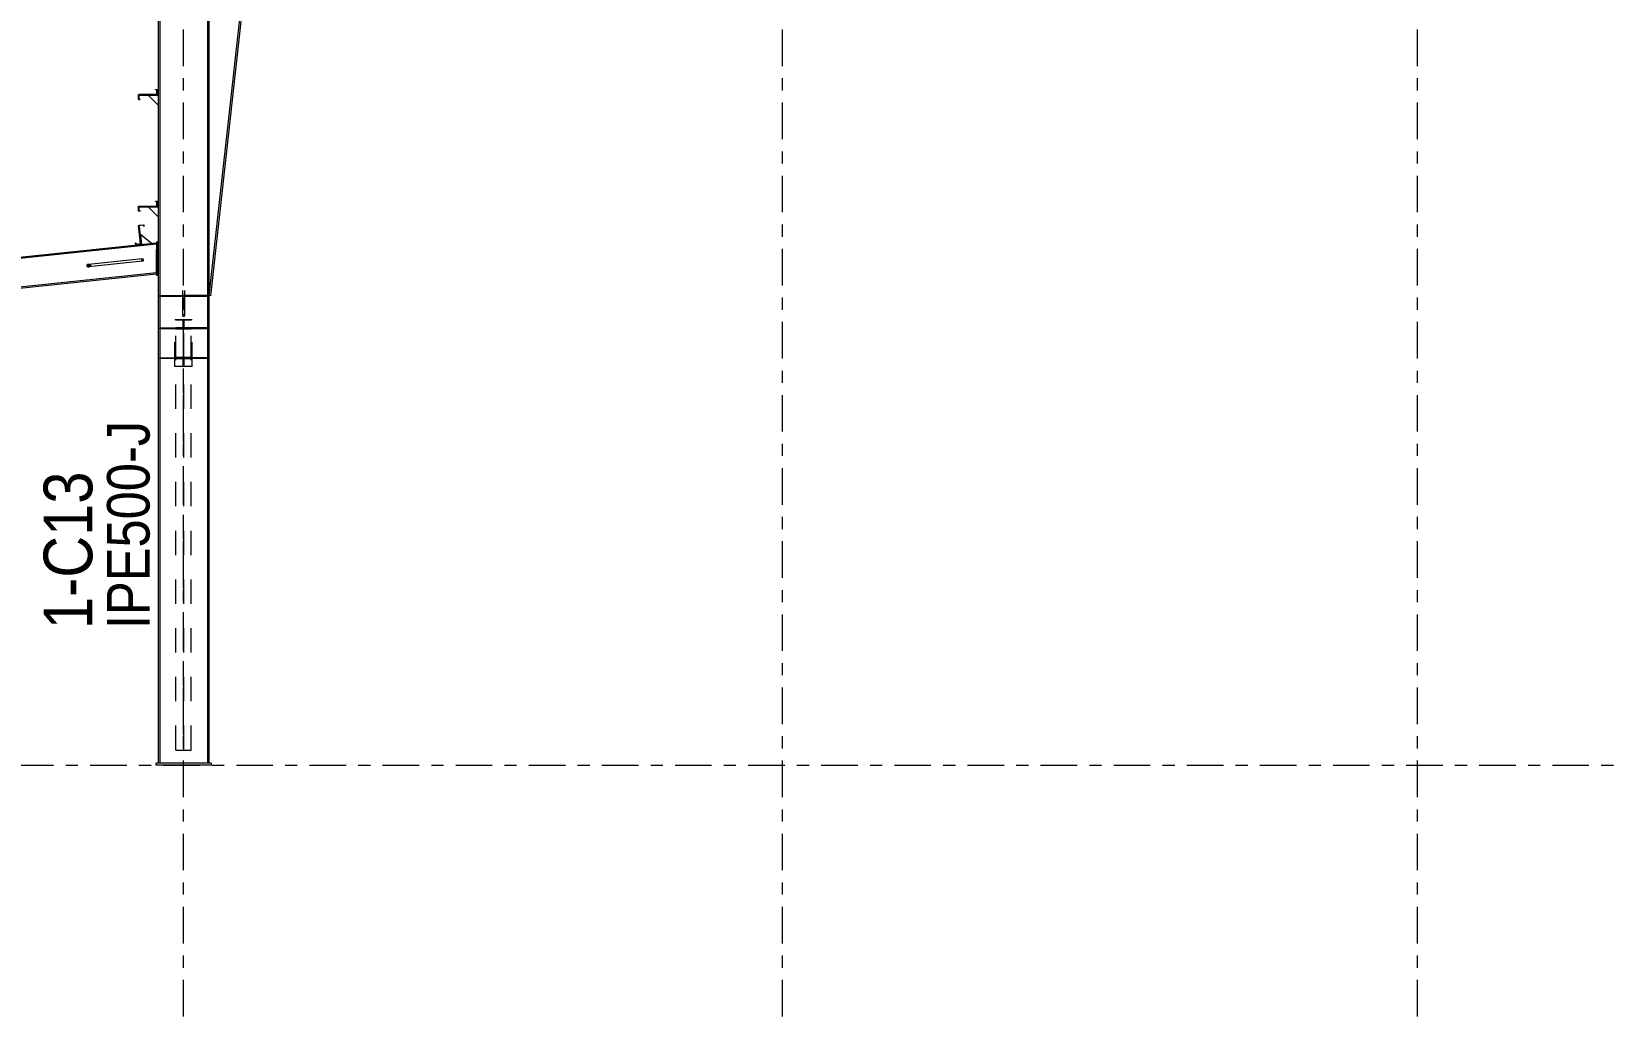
# Model space of a CAD drawing. Header units: millimetres. Extents: x -49 to 773, y -79 to 495.
# Drawn here: x 129.2 to 258.8, y 333.6 to 414.4 of the extents above; entities that cross this region are included whole.
import ezdxf

# ---------------------------------------------------------------- set-up
doc = ezdxf.new("R2010")
doc.units = ezdxf.units.MM
for name, pattern in [('XKITLINE00', [0]), ('XKITLINE02', [4, 2, -2]), ('XKITLINE03', [6, 3, -1, 1, -1])]:
    doc.linetypes.add(name, pattern=pattern)
for name, color, linetype, lineweight in [('Part', 2, 'Continuous', 0), ('PartMark', 7, 'Continuous', 0), ('S-grid', 1, 'Continuous', 0)]:
    doc.layers.add(name, color=color, linetype=linetype, lineweight=lineweight)
doc.styles.add('ARIAL', font='ARIAL.TTF')

# ---------------------------------------------------------------- blocks, each defined once
blk = doc.blocks.new('*A281')
at = {"layer": 'Part'}
blk.add_hatch(color=3, dxfattribs=at).paths.add_polyline_path([(137.98, 398.49), (138.4, 398.54), (138.41, 398.41), (138.4, 398.41), (138.38, 398.52), (138, 398.48), (138.16, 396.99), (137.74, 396.94), (137.73, 397.07), (137.74, 397.07), (137.76, 396.96), (138.14, 397)], flags=17)
blk = doc.blocks.new('*A284')
at = {"layer": 'Part'}
blk.add_hatch(color=3, dxfattribs=at).paths.add_polyline_path([(137.98, 398.49), (138.4, 398.54), (138.41, 398.41), (138.4, 398.41), (138.38, 398.52), (138, 398.48), (138.16, 396.99), (137.74, 396.94), (137.73, 397.07), (137.74, 397.07), (137.76, 396.96), (138.14, 397)], flags=17)
blk = doc.blocks.new('*A296')
at = {"layer": 'Part'}
blk.add_hatch(color=3, dxfattribs=at).paths.add_polyline_path([(133.96, 395.29), (134.03, 395.26), (134.06, 395.21), (134.04, 395.16), (133.98, 395.12), (133.9, 395.09), (133.82, 395.1), (133.75, 395.13), (133.72, 395.18), (133.74, 395.23), (133.8, 395.28), (133.88, 395.3)], flags=17)
blk = doc.blocks.new('*A300')
at = {"layer": 'Part'}
blk.add_hatch(color=3, dxfattribs=at).paths.add_polyline_path([(139.37, 409.63), (139.37, 409.65), (139.5, 409.65), (139.5, 409.23), (138, 409.23), (138, 408.84), (138.11, 408.84), (138.11, 408.83), (137.98, 408.83), (137.98, 409.25), (139.48, 409.25), (139.48, 409.63)], flags=17)
blk = doc.blocks.new('*A303')
at = {"layer": 'Part'}
blk.add_hatch(color=3, dxfattribs=at).paths.add_polyline_path([(139.37, 400.47), (139.37, 400.48), (139.5, 400.48), (139.5, 400.06), (138, 400.06), (138, 399.68), (138.11, 399.68), (138.11, 399.66), (137.98, 399.66), (137.98, 400.08), (139.48, 400.08), (139.48, 400.47)], flags=17)
blk = doc.blocks.new('*A308')
at = {"layer": 'Part'}
blk.add_hatch(color=3, dxfattribs=at).paths.add_polyline_path([(139.37, 409.63), (139.37, 409.65), (139.5, 409.65), (139.5, 409.23), (138, 409.23), (138, 408.84), (138.11, 408.84), (138.11, 408.83), (137.98, 408.83), (137.98, 409.25), (139.48, 409.25), (139.48, 409.63)], flags=17)
blk = doc.blocks.new('*A311')
at = {"layer": 'Part'}
blk.add_hatch(color=3, dxfattribs=at).paths.add_polyline_path([(139.37, 400.47), (139.37, 400.48), (139.5, 400.48), (139.5, 400.06), (138, 400.06), (138, 399.68), (138.11, 399.68), (138.11, 399.66), (137.98, 399.66), (137.98, 400.08), (139.48, 400.08), (139.48, 400.47)], flags=17)
blk = doc.blocks.new('*A1382')
at = {"layer": 'S-grid', "color": 1, "linetype": 'XKITLINE03', "lineweight": 0}
blk.add_line((-10, 354.19), (569.74, 354.19), dxfattribs=at)
blk = doc.blocks.new('*A1429')
at = {"layer": 'Part', "color": 2, "linetype": 'XKITLINE00', "lineweight": 0}
for p, q in [((139.44, 397.04), (59.64, 388.62)), ((139.44, 396.96), (59.64, 388.55)), ((139.44, 394.6), (59.64, 386.18)), ((59.64, 386.11), (139.44, 394.52))]:
    blk.add_line(p, q, dxfattribs=at)
at = {"layer": 'Part', "color": 7, "linetype": 'XKITLINE02', "lineweight": 0}
for p, q in [((139.44, 394.52), (139.44, 397.04)), ((59.64, 388.62), (59.64, 386.11))]:
    blk.add_line(p, q, dxfattribs=at)
blk = doc.blocks.new('*A1430')
at = {"layer": 'S-grid', "color": 1, "linetype": 'XKITLINE03', "lineweight": 0}
for p, q in [((242.92, 450.03), (242.92, 477.73)), ((242.92, 333.57), (242.92, 440.28))]:
    blk.add_line(p, q, dxfattribs=at)
at = {"layer": 'S-grid', "color": 3, "style": 'ARIAL', "width": 0.85}
blk.add_text('V2', height=3, dxfattribs=at).set_placement((240.47, 478.73))
blk = doc.blocks.new('*A1431')
at = {"layer": 'S-grid', "color": 1, "linetype": 'XKITLINE03', "lineweight": 0}
blk.add_line((190.83, 333.57), (190.83, 477.73), dxfattribs=at)
at = {"layer": 'S-grid', "color": 3, "style": 'ARIAL', "width": 0.85}
blk.add_text('V1', height=3, dxfattribs=at).set_placement((188.39, 478.73))
blk = doc.blocks.new('*A1432')
at = {"layer": 'S-grid', "color": 1, "linetype": 'XKITLINE03', "lineweight": 0}
blk.add_line((141.67, 333.57), (141.67, 477.73), dxfattribs=at)
at = {"layer": 'S-grid', "color": 3, "style": 'ARIAL', "width": 0.85}
blk.add_text('V', height=3, dxfattribs=at).set_placement((140.33, 478.73))
blk = doc.blocks.new('*A1548')
at = {"layer": 'Part', "color": 2, "linetype": 'XKITLINE00', "lineweight": 0}
for p, q in [((137.98, 398.49), (138.4, 398.54)), ((138.14, 397), (137.98, 398.49)), ((138.38, 398.52), (138, 398.48)), ((138, 398.48), (138.16, 396.99)), ((138.4, 398.41), (138.38, 398.52)), ((138.4, 398.54), (138.41, 398.41)), ((138.41, 398.41), (138.4, 398.41)), ((137.74, 396.94), (137.73, 397.07)), ((137.73, 397.07), (137.74, 397.07)), ((137.74, 397.07), (137.76, 396.96)), ((138.16, 396.99), (137.74, 396.94)), ((137.76, 396.96), (138.14, 397))]:
    blk.add_line(p, q, dxfattribs=at)
blk = doc.blocks.new('*A1551')
at = {"layer": 'Part', "color": 2, "linetype": 'XKITLINE00', "lineweight": 0}
for p, q in [((137.98, 398.49), (138.4, 398.54)), ((138.14, 397), (137.98, 398.49)), ((138.38, 398.52), (138, 398.48)), ((138, 398.48), (138.16, 396.99)), ((138.4, 398.41), (138.38, 398.52)), ((138.4, 398.54), (138.41, 398.41)), ((138.41, 398.41), (138.4, 398.41)), ((137.74, 396.94), (137.73, 397.07)), ((137.73, 397.07), (137.74, 397.07)), ((137.74, 397.07), (137.76, 396.96)), ((138.16, 396.99), (137.74, 396.94)), ((137.76, 396.96), (138.14, 397))]:
    blk.add_line(p, q, dxfattribs=at)
blk = doc.blocks.new('*A1552')
at = {"layer": 'Part', "color": 2, "linetype": 'XKITLINE00', "lineweight": 0}
for p, q in [((139.57, 397.12), (139.44, 397.12)), ((139.44, 397.12), (139.44, 394.41)), ((139.57, 394.41), (139.57, 397.12)), ((139.44, 394.41), (139.57, 394.41))]:
    blk.add_line(p, q, dxfattribs=at)
blk = doc.blocks.new('*A1554')
at = {"layer": 'Part', "color": 2, "linetype": 'XKITLINE00', "lineweight": 0}
blk.add_line((139.04, 397), (138.12, 397.74), dxfattribs=at)
at = {"layer": 'Part', "color": 7, "linetype": 'XKITLINE02', "lineweight": 0}
for p, q in [((138.12, 397.74), (138.21, 396.91)), ((138.21, 396.91), (139.04, 397))]:
    blk.add_line(p, q, dxfattribs=at)
blk = doc.blocks.new('*A1555')
at = {"layer": 'Part', "color": 2, "linetype": 'XKITLINE00', "lineweight": 0}
for p, q in [((138.05, 398.4), (138.01, 398.4)), ((138.21, 396.91), (138.05, 398.4)), ((138.16, 396.99), (138.17, 396.9))]:
    blk.add_line(p, q, dxfattribs=at)
at = {"layer": 'Part', "color": 7, "linetype": 'XKITLINE02', "lineweight": 0}
for p, q in [((138.01, 398.4), (138.16, 396.99)), ((138.17, 396.9), (138.21, 396.91))]:
    blk.add_line(p, q, dxfattribs=at)
blk = doc.blocks.new('*A1556')
at = {"layer": 'Part', "color": 2, "linetype": 'XKITLINE00', "lineweight": 0}
for p, q in [((139.58, 428.98), (139.58, 354.36)), ((139.72, 428.88), (139.72, 354.36)), ((143.62, 426.16), (143.62, 420.06)), ((143.75, 426.06), (143.75, 420.06)), ((143.62, 419.73), (143.62, 354.36)), ((143.75, 419.73), (143.75, 354.36))]:
    blk.add_line(p, q, dxfattribs=at)
at = {"layer": 'Part', "color": 7, "linetype": 'XKITLINE02', "lineweight": 0}
for p, q in [((143.75, 426.06), (139.58, 428.98)), ((143.62, 420.06), (143.62, 419.73)), ((143.75, 420.06), (143.75, 419.73)), ((143.75, 354.36), (139.58, 354.36))]:
    blk.add_line(p, q, dxfattribs=at)
blk = doc.blocks.new('*A1557')
at = {"layer": 'Part', "color": 2, "linetype": 'XKITLINE00', "lineweight": 0}
for p, q in [((143.85, 425.99), (143.75, 425.94)), ((143.75, 425.94), (143.85, 425.99)), ((147.17, 423.68), (143.75, 392.73)), ((147.29, 423.59), (143.88, 392.71)), ((143.88, 392.71), (143.75, 392.73))]:
    blk.add_line(p, q, dxfattribs=at)
at = {"layer": 'Part', "color": 7, "linetype": 'XKITLINE02', "lineweight": 0}
for p, q in [((143.75, 425.94), (143.75, 425.94)), ((143.75, 392.73), (143.75, 425.94)), ((143.75, 425.94), (143.75, 425.94)), ((143.85, 425.99), (143.85, 425.99)), ((147.29, 423.59), (143.85, 425.99)), ((147.17, 423.68), (143.85, 425.99)), ((143.85, 425.99), (143.85, 425.99))]:
    blk.add_line(p, q, dxfattribs=at)
blk = doc.blocks.new('*A1599')
at = {"layer": 'Part', "color": 2, "linetype": 'XKITLINE00', "lineweight": 0}
for p, q in [((133.74, 395.23), (133.72, 395.18)), ((133.72, 395.18), (133.75, 395.13)), ((133.8, 395.28), (133.74, 395.23)), ((133.88, 395.3), (133.8, 395.28)), ((137.48, 395.68), (133.88, 395.3)), ((133.96, 395.29), (133.88, 395.3)), ((137.5, 395.47), (133.9, 395.09)), ((134.03, 395.26), (133.96, 395.29)), ((134.06, 395.21), (134.03, 395.26)), ((134.04, 395.16), (134.06, 395.21)), ((133.75, 395.13), (133.82, 395.1)), ((133.82, 395.1), (133.9, 395.09)), ((133.9, 395.09), (133.98, 395.12)), ((133.98, 395.12), (134.04, 395.16))]:
    blk.add_line(p, q, dxfattribs=at)
at = {"layer": 'Part', "color": 7, "linetype": 'XKITLINE02', "lineweight": 0}
for p, q in [((138.29, 395.76), (137.48, 395.68)), ((138.31, 395.56), (137.5, 395.47)), ((138.24, 395.71), (138.26, 395.75)), ((138.24, 395.65), (138.24, 395.71)), ((138.25, 395.6), (138.24, 395.65)), ((138.28, 395.57), (138.25, 395.6)), ((138.26, 395.75), (138.29, 395.76)), ((138.31, 395.56), (138.28, 395.57)), ((138.29, 395.76), (138.32, 395.75)), ((138.34, 395.57), (138.31, 395.56)), ((138.32, 395.75), (138.35, 395.72)), ((138.36, 395.62), (138.34, 395.57)), ((138.35, 395.72), (138.36, 395.67)), ((138.36, 395.67), (138.36, 395.62))]:
    blk.add_line(p, q, dxfattribs=at)
blk = doc.blocks.new('*A1604')
at = {"layer": 'Part', "color": 7, "linetype": 'XKITLINE02', "lineweight": 0}
for p, q in [((141.58, 393.16), (141.58, 391.55)), ((141.75, 393.16), (141.75, 391.55))]:
    blk.add_line(p, q, dxfattribs=at)
at = {"layer": 'Part', "color": 2, "linetype": 'XKITLINE00', "lineweight": 0}
for p, q in [((141.58, 391.55), (141.58, 391.1)), ((141.75, 391.55), (141.75, 391.1)), ((141.61, 391.15), (141.58, 391.1)), ((141.58, 391.1), (141.61, 391.05)), ((141.67, 391.17), (141.61, 391.15)), ((141.61, 391.05), (141.67, 391.02)), ((141.73, 391.15), (141.67, 391.17)), ((141.67, 391.02), (141.73, 391.05)), ((141.75, 391.1), (141.73, 391.15)), ((141.73, 391.05), (141.75, 391.1))]:
    blk.add_line(p, q, dxfattribs=at)
blk = doc.blocks.new('*A1605')
at = {"layer": 'Part', "color": 7, "linetype": 'XKITLINE02', "lineweight": 0}
for p, q in [((142.29, 390.08), (141.04, 390.08)), ((141.04, 390.08), (141.04, 390)), ((141.04, 390), (141.64, 390)), ((141.64, 390), (141.64, 387.65)), ((141.69, 387.65), (141.69, 390)), ((141.69, 390), (142.29, 390)), ((142.29, 390), (142.29, 390.08)), ((141.64, 387.65), (141.04, 387.65)), ((141.04, 387.65), (141.04, 387.58)), ((141.04, 387.58), (142.29, 387.58)), ((142.29, 387.65), (141.69, 387.65)), ((142.29, 387.58), (142.29, 387.65))]:
    blk.add_line(p, q, dxfattribs=at)
blk = doc.blocks.new('*A1606')
at = {"layer": 'Part', "color": 7, "linetype": 'XKITLINE02', "lineweight": 0}
for p, q in [((141.04, 355.44), (141.04, 390.74)), ((141.04, 390.74), (142.29, 390.74)), ((141.64, 390.74), (141.64, 355.44)), ((141.69, 355.44), (141.69, 390.74)), ((142.29, 355.44), (142.29, 390.74)), ((141.04, 355.44), (142.29, 355.44))]:
    blk.add_line(p, q, dxfattribs=at)
blk = doc.blocks.new('*A1607')
at = {"layer": 'Part', "color": 2, "linetype": 'XKITLINE00', "lineweight": 0}
for p, q in [((143.92, 354.36), (139.42, 354.36)), ((139.42, 354.19), (139.42, 354.36)), ((143.92, 354.19), (139.42, 354.19)), ((143.92, 354.36), (143.92, 354.19))]:
    blk.add_line(p, q, dxfattribs=at)
blk = doc.blocks.new('*A1608')
at = {"layer": 'Part', "color": 7, "linetype": 'XKITLINE02', "lineweight": 0}
for p, q in [((143.62, 392.73), (139.72, 392.73)), ((139.72, 392.65), (139.72, 392.73)), ((143.62, 392.65), (139.72, 392.65)), ((139.84, 392.73), (139.84, 392.65)), ((143.49, 392.65), (143.49, 392.73)), ((143.62, 392.73), (143.62, 392.65))]:
    blk.add_line(p, q, dxfattribs=at)
blk = doc.blocks.new('*A1609')
at = {"layer": 'Part', "color": 2, "linetype": 'XKITLINE00', "lineweight": 0}
for p, q in [((139.72, 392.73), (143.62, 392.73)), ((143.62, 392.65), (139.72, 392.65))]:
    blk.add_line(p, q, dxfattribs=at)
at = {"layer": 'Part', "color": 7, "linetype": 'XKITLINE02', "lineweight": 0}
for p, q in [((139.72, 392.65), (139.72, 392.73)), ((139.84, 392.65), (139.84, 392.73)), ((143.49, 392.65), (143.49, 392.73)), ((143.62, 392.73), (143.62, 392.65))]:
    blk.add_line(p, q, dxfattribs=at)
blk = doc.blocks.new('*A1610')
at = {"layer": 'Part', "color": 7, "linetype": 'XKITLINE02', "lineweight": 0}
for p, q in [((143.6, 390.08), (141.69, 390.08)), ((141.69, 390.01), (141.69, 390.08)), ((143.6, 390.01), (141.69, 390.01)), ((141.82, 390.08), (141.82, 390.01)), ((142.29, 390.01), (142.29, 390.08)), ((142.31, 390.01), (142.31, 390.08)), ((142.43, 390.01), (142.43, 390.08)), ((143.6, 390.01), (143.6, 390.08))]:
    blk.add_line(p, q, dxfattribs=at)
blk = doc.blocks.new('*A1611')
at = {"layer": 'Part', "color": 7, "linetype": 'XKITLINE02', "lineweight": 0}
for p, q in [((139.73, 390.08), (141.64, 390.08)), ((139.73, 390.01), (139.73, 390.08)), ((141.64, 390.01), (139.73, 390.01)), ((140.9, 390.01), (140.9, 390.08)), ((141.03, 390.01), (141.03, 390.08)), ((141.04, 390.01), (141.04, 390.08)), ((141.51, 390.08), (141.51, 390.01)), ((141.64, 390.08), (141.64, 390.01))]:
    blk.add_line(p, q, dxfattribs=at)
blk = doc.blocks.new('*A1612')
at = {"layer": 'Part', "color": 7, "linetype": 'XKITLINE02', "lineweight": 0}
for p, q in [((140.96, 386.91), (140.96, 390.74)), ((142.38, 390.74), (140.96, 390.74)), ((142.38, 386.91), (142.38, 390.74)), ((142.38, 386.91), (140.96, 386.91))]:
    blk.add_line(p, q, dxfattribs=at)
blk = doc.blocks.new('*A1613')
at = {"layer": 'Part', "color": 7, "linetype": 'XKITLINE02', "lineweight": 0}
for p, q in [((141.63, 390.08), (141.63, 390.74)), ((141.63, 390.74), (141.7, 390.74)), ((141.63, 390.2), (141.7, 390.2)), ((141.7, 390.08), (141.63, 390.08)), ((141.7, 390.74), (141.7, 390.08))]:
    blk.add_line(p, q, dxfattribs=at)
blk = doc.blocks.new('*A1614')
at = {"layer": 'Part', "color": 7, "linetype": 'XKITLINE02', "lineweight": 0}
for p, q in [((141.63, 386.91), (141.63, 387.58)), ((141.63, 387.58), (141.7, 387.58)), ((141.7, 387.45), (141.63, 387.45)), ((141.7, 387.58), (141.7, 386.91)), ((141.7, 386.91), (141.63, 386.91))]:
    blk.add_line(p, q, dxfattribs=at)
blk = doc.blocks.new('*A1615')
at = {"layer": 'Part', "color": 7, "linetype": 'XKITLINE02', "lineweight": 0}
for p, q in [((143.6, 387.64), (141.69, 387.64)), ((141.69, 387.58), (141.69, 387.64)), ((143.6, 387.58), (141.69, 387.58)), ((141.82, 387.64), (141.82, 387.58)), ((142.29, 387.58), (142.29, 387.64)), ((142.31, 387.58), (142.31, 387.64)), ((142.43, 387.58), (142.43, 387.64)), ((143.6, 387.58), (143.6, 387.64))]:
    blk.add_line(p, q, dxfattribs=at)
blk = doc.blocks.new('*A1616')
at = {"layer": 'Part', "color": 7, "linetype": 'XKITLINE02', "lineweight": 0}
for p, q in [((139.73, 387.64), (141.64, 387.64)), ((139.73, 387.58), (139.73, 387.64)), ((141.64, 387.58), (139.73, 387.58)), ((140.9, 387.58), (140.9, 387.64)), ((141.03, 387.58), (141.03, 387.64)), ((141.04, 387.58), (141.04, 387.64)), ((141.51, 387.64), (141.51, 387.58)), ((141.64, 387.64), (141.64, 387.58))]:
    blk.add_line(p, q, dxfattribs=at)
blk = doc.blocks.new('*A1619')
at = {"layer": 'Part', "color": 2, "linetype": 'XKITLINE00', "lineweight": 0}
for p, q in [((139.37, 409.65), (139.5, 409.65)), ((139.37, 409.63), (139.37, 409.65)), ((139.48, 409.63), (139.37, 409.63)), ((139.48, 409.25), (139.48, 409.63)), ((139.5, 409.65), (139.5, 409.23)), ((137.98, 408.83), (137.98, 409.25)), ((137.98, 409.25), (139.48, 409.25)), ((138.11, 408.83), (137.98, 408.83)), ((139.5, 409.23), (138, 409.23)), ((138, 409.23), (138, 408.84)), ((138, 408.84), (138.11, 408.84)), ((138.11, 408.84), (138.11, 408.83))]:
    blk.add_line(p, q, dxfattribs=at)
blk = doc.blocks.new('*A1622')
at = {"layer": 'Part', "color": 2, "linetype": 'XKITLINE00', "lineweight": 0}
for p, q in [((139.37, 400.48), (139.5, 400.48)), ((139.37, 400.47), (139.37, 400.48)), ((139.48, 400.47), (139.37, 400.47)), ((139.48, 400.08), (139.48, 400.47)), ((139.5, 400.48), (139.5, 400.06)), ((137.98, 399.66), (137.98, 400.08)), ((137.98, 400.08), (139.48, 400.08)), ((138.11, 399.66), (137.98, 399.66)), ((139.5, 400.06), (138, 400.06)), ((138, 400.06), (138, 399.68)), ((138, 399.68), (138.11, 399.68)), ((138.11, 399.68), (138.11, 399.66))]:
    blk.add_line(p, q, dxfattribs=at)
blk = doc.blocks.new('*A1627')
at = {"layer": 'Part', "color": 2, "linetype": 'XKITLINE00', "lineweight": 0}
for p, q in [((139.37, 409.65), (139.5, 409.65)), ((139.37, 409.63), (139.37, 409.65)), ((139.48, 409.63), (139.37, 409.63)), ((139.48, 409.25), (139.48, 409.63)), ((139.5, 409.65), (139.5, 409.23)), ((137.98, 408.83), (137.98, 409.25)), ((137.98, 409.25), (139.48, 409.25)), ((138.11, 408.83), (137.98, 408.83)), ((139.5, 409.23), (138, 409.23)), ((138, 409.23), (138, 408.84)), ((138, 408.84), (138.11, 408.84)), ((138.11, 408.84), (138.11, 408.83))]:
    blk.add_line(p, q, dxfattribs=at)
blk = doc.blocks.new('*A1630')
at = {"layer": 'Part', "color": 2, "linetype": 'XKITLINE00', "lineweight": 0}
for p, q in [((139.37, 400.48), (139.5, 400.48)), ((139.37, 400.47), (139.37, 400.48)), ((139.48, 400.47), (139.37, 400.47)), ((139.48, 400.08), (139.48, 400.47)), ((139.5, 400.48), (139.5, 400.06)), ((137.98, 399.66), (137.98, 400.08)), ((137.98, 400.08), (139.48, 400.08)), ((138.11, 399.66), (137.98, 399.66)), ((139.5, 400.06), (138, 400.06)), ((138, 400.06), (138, 399.68)), ((138, 399.68), (138.11, 399.68)), ((138.11, 399.68), (138.11, 399.66))]:
    blk.add_line(p, q, dxfattribs=at)
blk = doc.blocks.new('*A1634')
at = {"layer": 'Part', "color": 2, "linetype": 'XKITLINE00', "lineweight": 0}
for p, q in [((138.08, 400.06), (138.08, 400.02)), ((138.08, 400.02), (139.58, 400.02)), ((139.58, 400.06), (139.5, 400.06))]:
    blk.add_line(p, q, dxfattribs=at)
at = {"layer": 'Part', "color": 7, "linetype": 'XKITLINE02', "lineweight": 0}
for p, q in [((139.5, 400.06), (138.08, 400.06)), ((139.58, 400.02), (139.58, 400.06))]:
    blk.add_line(p, q, dxfattribs=at)
blk = doc.blocks.new('*A1635')
at = {"layer": 'Part', "color": 2, "linetype": 'XKITLINE00', "lineweight": 0}
blk.add_line((139.58, 399.19), (138.75, 400.02), dxfattribs=at)
at = {"layer": 'Part', "color": 7, "linetype": 'XKITLINE02', "lineweight": 0}
for p, q in [((138.75, 400.02), (139.58, 400.02)), ((139.58, 400.02), (139.58, 399.19))]:
    blk.add_line(p, q, dxfattribs=at)
blk = doc.blocks.new('*A1636')
at = {"layer": 'Part', "color": 2, "linetype": 'XKITLINE00', "lineweight": 0}
blk.add_line((139.58, 408.36), (138.75, 409.19), dxfattribs=at)
at = {"layer": 'Part', "color": 7, "linetype": 'XKITLINE02', "lineweight": 0}
for p, q in [((138.75, 409.19), (139.58, 409.19)), ((139.58, 409.19), (139.58, 408.36))]:
    blk.add_line(p, q, dxfattribs=at)
blk = doc.blocks.new('*A1637')
at = {"layer": 'Part', "color": 2, "linetype": 'XKITLINE00', "lineweight": 0}
for p, q in [((138.08, 409.23), (138.08, 409.19)), ((138.08, 409.19), (139.58, 409.19)), ((139.58, 409.23), (139.5, 409.23))]:
    blk.add_line(p, q, dxfattribs=at)
at = {"layer": 'Part', "color": 7, "linetype": 'XKITLINE02', "lineweight": 0}
for p, q in [((139.5, 409.23), (138.08, 409.23)), ((139.58, 409.19), (139.58, 409.23))]:
    blk.add_line(p, q, dxfattribs=at)
blk = doc.blocks.new('*A2002')
at = {"layer": 'PartMark', "color": 7, "style": 'ARIAL', "width": 0.85}
blk.add_text('IPE500-J', height=3.5, rotation=90.0002, dxfattribs=at).set_placement((138.88, 365.36))
at = {"layer": 'PartMark', "color": 3, "style": 'ARIAL', "width": 0.85}
blk.add_text('1-C13', height=4, rotation=90.0002, dxfattribs=at).set_placement((134.18, 365.36))

msp = doc.modelspace()

# ---------------------------------------------------------------- block references
at = {"lineweight": 0}
for name in ['*A1432', '*A1431', '*A1430', '*A1556', '*A1557', '*A300', '*A308', '*A1619', '*A1627', '*A1637', '*A1636', '*A303', '*A311', '*A1622', '*A1630', '*A1634', '*A1635', '*A281', '*A284', '*A1548', '*A1551', '*A1555', '*A1429', '*A1554', '*A1552', '*A1599', '*A296', '*A1608', '*A1609', '*A1604', '*A1611', '*A1612', '*A1606', '*A1605', '*A1613', '*A1610', '*A1616', '*A1614', '*A1615', '*A2002', '*A1382', '*A1607']:
    msp.add_blockref(name, (0, 0), dxfattribs=at)

doc.saveas('drawing.dxf')
